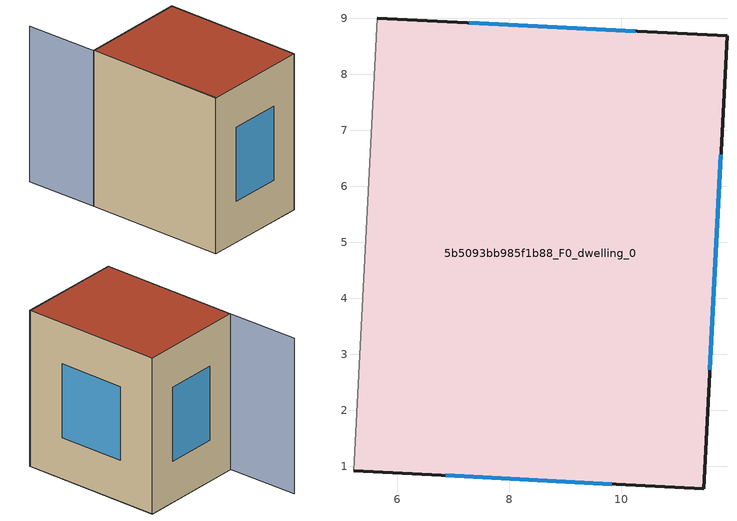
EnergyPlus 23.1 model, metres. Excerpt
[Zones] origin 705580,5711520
5b5093bb985f1b88_F0_dwelling_0
 floor ground (EU_floor_Construction): 11.47,0.6 11.89,8.69 5.64,9 5.22,0.92 z0
 wall outside (EU_wall_Construction): 5.64,9 11.89,8.69 11.47,0.6 5.22,0.92 z0:9
 wall adiabatic (EU_wall_Construction): 5.22,0.92 5.64,9 z0:9
 window (EU_Window_Construction): 7.29,8.92 10.25,8.77 / 11.78,6.56 11.58,2.72 / 9.83,0.68 6.87,0.84 z2.37:6.63
 roof outside (EU_roof_Construction): 11.89,8.69 11.47,0.6 5.22,0.92 5.64,9 z9
shading: 5.82,13.19 5.3,0.92 z0:9
[Building]
EU S2 Campaign: North Axis=0; Terrain=City; Solar Distribution=FullExterior
[Site:Location]
London: Latitude=51.5; Longitude=-0.5; Time Zone=0; Elevation=25
[SizingPeriod:WeatherFileDays]
AnnualSizingPeriod: Begin Month=1; Begin Day of Month=1; End Month=12; End Day of Month=31; Day of Week for Start Day=Monday; Use Weather File Daylight Saving Period=No; Use Weather File Rain and Snow Indicators=No
[MATERIAL]
EU_InternalMass_Material: Roughness=MediumRough; Thickness=0.1; Conductivity=1; Density=1800; Specific Heat=900; Thermal Absorptance=0.9; Solar Absorptance=0.7; Visible Absorptance=0.7
[MATERIAL:NOMASS] Roughness=MediumRough; Thermal Absorptance=0.9; Solar Absorptance=0.7; Visible Absorptance=0.7
Name | Thermal Resistance
EU_wall_NoMass | 0.555556
EU_roof_NoMass | 0.510204
EU_floor_NoMass | 1.68919
[WINDOWMATERIAL:SIMPLEGLAZINGSYSTEM]
EU_Window_SimpleGlazing: UFactor=3.96; Solar Heat Gain Coefficient=0.85; Visible Transmittance=0.85
[CONSTRUCTION]
EU_wall_Construction: EU_wall_NoMass
EU_roof_Construction: EU_roof_NoMass
EU_floor_Construction: EU_floor_NoMass
EU_InternalMass_Construction: EU_InternalMass_Material
EU_Window_Construction: EU_Window_SimpleGlazing
[ZONE]
5b5093bb985f1b88_F0_dwelling_0: Type=1; Multiplier=1; Ceiling Height=autocalculate; Volume=455.946; Floor Area=autocalculate; Part of Total Floor Area=Yes
[INTERNALMASS]
5b5093bb985f1b88_F0_dwelling_0_EU_InternalMass: Construction=EU_InternalMass_Construction; Zone or ZoneList=5b5093bb985f1b88_F0_dwelling_0; Surface Area=50.6606
[OTHEREQUIPMENT]
EU_Step8_InternalGain_5b5093bb985f1b88_F0_dwelling_0_f000: Fuel Type=Electricity; Zone or ZoneList or Space or SpaceList=5b5093bb985f1b88_F0_dwelling_0; Schedule=EU_Step8_GainSchedule_5b5093bb985f1b88_F0_dwelling_0_f000; Design Level Calculation Method=Watts/Area; Power per Zone Floor Area=1; Fraction Latent=0; Fraction Radiant=0; Fraction Lost=0; Carbon Dioxide Generation Rate=0; EndUse Subcategory=EU_Step8_InternalGains
[ZONEVENTILATION:DESIGNFLOWRATE]
EU_ConstantAir_5b5093bb985f1b88_F0_dwelling_0: Zone or ZoneList or Space or SpaceList=5b5093bb985f1b88_F0_dwelling_0; Schedule=EU_AlwaysOn; Design Flow Rate Calculation Method=AirChanges/Hour; Air Changes per Hour=0.48; Ventilation Type=Natural; Fan Pressure Rise=0; Fan Total Efficiency=1; Constant Term Coefficient=1; Temperature Term Coefficient=0; Velocity Term Coefficient=0; Velocity Squared Term Coefficient=0; Minimum Indoor Temperature=-100; Maximum Indoor Temperature=100; Delta Temperature=-100; Minimum Outdoor Temperature=-100; Maximum Outdoor Temperature=100; Maximum Wind Speed=40
[HVACTEMPLATE:THERMOSTAT]
EU_HeatOnly_5b5093bb985f1b88_F0_dwelling_0: Constant Heating Setpoint=20; Constant Cooling Setpoint=50
[HVACTEMPLATE:ZONE:IDEALLOADSAIRSYSTEM]
5b5093bb985f1b88_F0_dwelling_0: Template Thermostat=EU_HeatOnly_5b5093bb985f1b88_F0_dwelling_0; System Availability Schedule=EU_AlwaysOn; Maximum Heating Supply Air Temperature=50; Minimum Cooling Supply Air Temperature=13; Maximum Heating Supply Air Humidity Ratio=0.0156; Minimum Cooling Supply Air Humidity Ratio=0.0077; Heating Limit=NoLimit; Cooling Limit=NoLimit; Heating Availability Schedule=EU_AlwaysOn; Cooling Availability Schedule=EU_CoolingOff; Dehumidification Control Type=ConstantSensibleHeatRatio; Cooling Sensible Heat Ratio=0.7; Dehumidification Setpoint=60; Humidification Control Type=None; Humidification Setpoint=30; Outdoor Air Method=None; Outdoor Air Flow Rate per Person=0.00944; Outdoor Air Flow Rate per Zone Floor Area=0; Outdoor Air Flow Rate per Zone=0; Demand Controlled Ventilation Type=None; Outdoor Air Economizer Type=NoEconomizer; Heat Recovery Type=None; Sensible Heat Recovery Effectiveness=0.7; Latent Heat Recovery Effectiveness=0.65
[SIZING:ZONE]
5b5093bb985f1b88_F0_dwelling_0: Zone Cooling Design Supply Air Temperature Input Method=SupplyAirTemperature; Zone Cooling Design Supply Air Temperature=13; Zone Heating Design Supply Air Temperature Input Method=SupplyAirTemperature; Zone Heating Design Supply Air Temperature=50; Zone Cooling Design Supply Air Humidity Ratio=0.008; Zone Heating Design Supply Air Humidity Ratio=0.008; Cooling Design Air Flow Method=DesignDay; Cooling Design Air Flow Rate=0; Cooling Minimum Air Flow per Zone Floor Area=0.000762; Cooling Minimum Air Flow=0; Cooling Minimum Air Flow Fraction=0.2; Heating Design Air Flow Method=DesignDay; Heating Design Air Flow Rate=0; Heating Maximum Air Flow per Zone Floor Area=0.002032; Heating Maximum Air Flow=0.141576; Heating Maximum Air Flow Fraction=0.3; Account for Dedicated Outdoor Air System=No; Dedicated Outdoor Air System Control Strategy=NeutralSupplyAir; Dedicated Outdoor Air Low Setpoint Temperature for Design=autosize; Dedicated Outdoor Air High Setpoint Temperature for Design=autosize; Zone Load Sizing Method=Sensible Load Only No Latent Load; Zone Latent Cooling Design Supply Air Humidity Ratio Input Method=HumidityRatioDifference; Zone Cooling Design Supply Air Humidity Ratio Difference=0.005; Zone Latent Heating Design Supply Air Humidity Ratio Input Method=HumidityRatioDifference; Zone Humidification Design Supply Air Humidity Ratio Difference=0.005
[SCHEDULE:CONSTANT]
Name | Hourly Value
EU_AlwaysOn | 1
EU_CoolingOff | 0
[SCHEDULE:FILE]
EU_Step8_GainSchedule_5b5093bb985f1b88_F0_dwelling_0_f000: File=../../schedules/5b5093bb985f1b88/5b5093bb985f1b88_F0_dwelling_0_f000_gain.csv; Column Number=1; Rows to Skip at Top=0; Number of Hours of Data=8760; Column Separator=Comma; Interpolate to Timestep=No; Minutes per Item=60; Adjust Schedule for Daylight Savings=Yes
